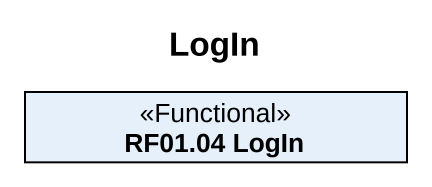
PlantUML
@startuml
title LogIn
hide circle
hide empty members
class "RF01.04 LogIn" as RF01_04_LogIn <<Functional>>
@enduml
